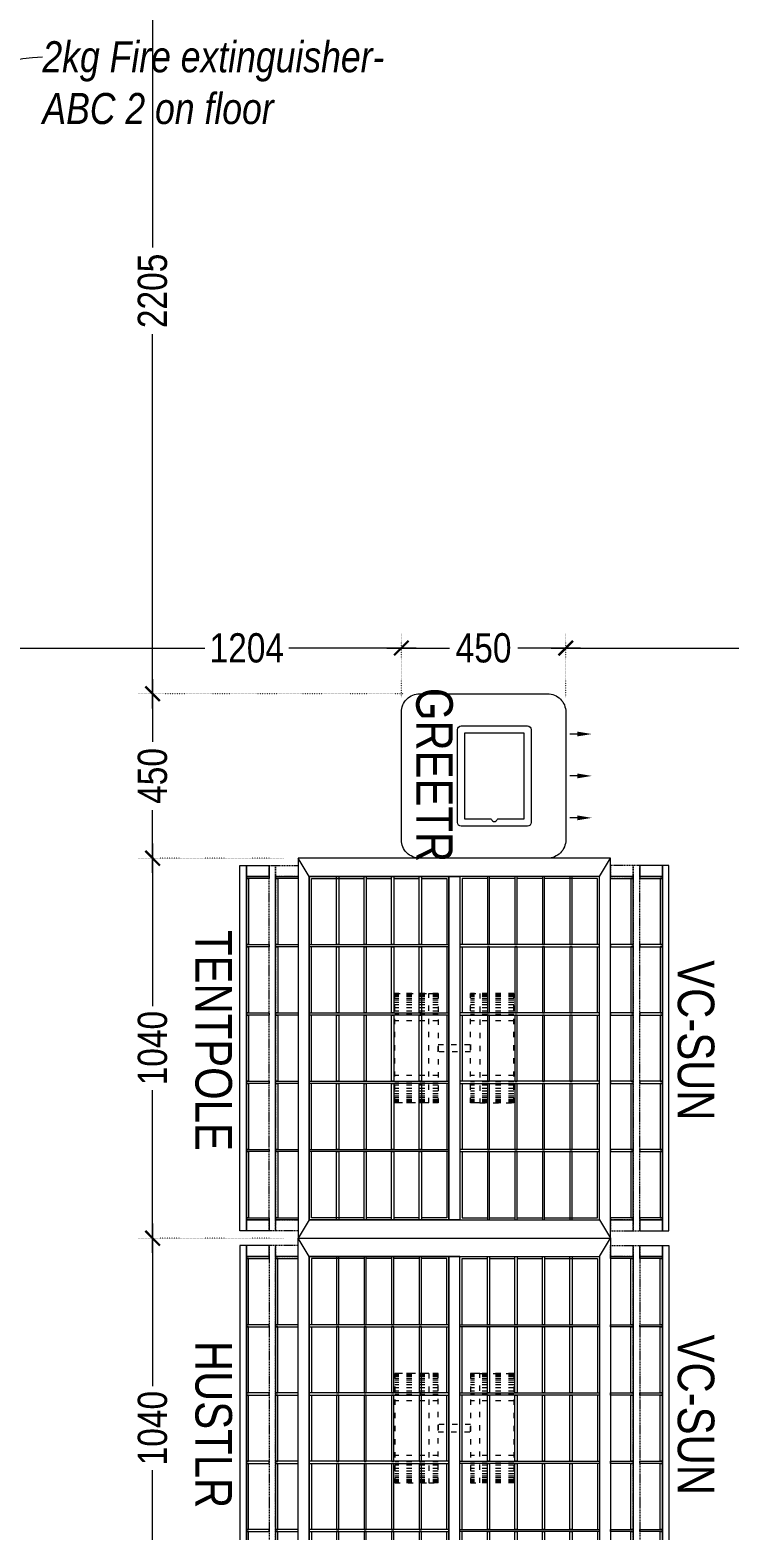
# Model space of a CAD drawing. Header units: millimetres. Extents: x -49972 to -35289, y -2918842 to -2908283.
# Drawn here: x -47291 to -45377, y -2916454 to -2912349 of the extents above; entities that cross this region are included whole.
import ezdxf
from ezdxf import colors
from ezdxf.entities.mleader import LeaderData, LeaderLine
from ezdxf.math import Vec2, Vec3

# ---------------------------------------------------------------- set-up
doc = ezdxf.new("R2010")
doc.units = ezdxf.units.MM
doc.header["$LTSCALE"] = 12
doc.header["$MEASUREMENT"] = 0
doc.header["$PDMODE"] = 3
for name, pattern in [('a_p6_plan_L18$0$HIDDEN', [0.375, 0.25, -0.125]), ('ACAD_ISO03W100', [30, 12, -18]), ('DOT2', [0.125, 0, -0.125])]:
    doc.linetypes.add(name, pattern=pattern)
doc.layers.get('0').update_dxf_attribs({"lineweight": 25})
for name, color, linetype, lineweight in [('LENS-DIM', 252, 'Continuous', 5), ('LENS-TEXT', 31, 'Continuous', 5), ('LENS_DIMENSION', 193, 'Continuous', 0), ('LENS_TEXT', 31, 'Continuous', 5), ('LK-FF&E FLOOR', 1, 'Continuous', 9), ('LN-ELEVATION-1', 81, 'Continuous', 13), ('LN-ELEVATION-2', 103, 'Continuous', 20), ('LN-ELEVATION-3', 125, 'a_p6_plan_L18$0$HIDDEN', 18), ('LN-ELEVATION-4', 145, 'Continuous', 13), ('LN-ELEVATION-5', 167, 'Continuous', 5)]:
    doc.layers.add(name, color=color, linetype=linetype, lineweight=lineweight)
doc.styles.add('LK TXT', font='Gill Sans MT Condensed Regular.ttf')
doc.styles.get("Standard").update_dxf_attribs({"font": 'Arial Narrow.ttf'})
doc.dimstyles.new('Working', dxfattribs={"dimscale": 0.8, "dimtxt": 100, "dimasz": 50, "dimexe": 50, "dimexo": 50, "dimgap": 25, "dimtad": 0, "dimdec": 0, "dimzin": 0, "dimdsep": 46, "dimtxsty": 'Standard', "dimblk": 'ARCHTICK', "dimcen": 0, "dimdle": 50, "dimclrd": 250, "dimclre": 8, "dimclrt": 7, "dimadec": 0, "dimazin": 0, "dimtfac": 1, "dimtdec": 0, "dimtofl": 0, "dimtmove": 1, "dimatfit": 3, "dimfxl": 3, "dimtolj": 1, "dimlwd": 5, "dimlwe": 0, "dimarcsym": 0})

# ---------------------------------------------------------------- blocks, each defined once
blk = doc.blocks.new('ffgd')
at = {"layer": 'LN-ELEVATION-4', "linetype": 'ACAD_ISO03W100', "ltscale": 0.1}
blk.add_lwpolyline([(0, 47.3), (0, -41.5), (-20, -41.5), (-20, 47.3)], close=True, dxfattribs=at)
at = {"layer": 'LN-ELEVATION-5', "linetype": 'ACAD_ISO03W100', "ltscale": 0.1}
for p, q in [((-159.9, 165.7), (-159.9, 47.3)), ((-159.7, 165.7), (-159.7, 47.3)), ((-159.4, 165.7), (-159.4, 47.3)), ((-159, 165.7), (-159, 47.3)), ((-158.5, 165.7), (-158.5, 47.3)), ((-157.9, 165.7), (-157.9, 47.3)), ((-157.1, 165.7), (-157.1, 47.3)), ((-156.1, 165.7), (-156.1, 47.3)), ((-154.1, 165.7), (-154.1, 47.3)), ((-151.1, 165.7), (-151.1, 47.3)), ((-146.1, 165.7), (-146.1, 47.3)), ((-141.1, 165.7), (-141.1, 47.3)), ((-135.1, 165.7), (-135.1, 47.3)), ((-128.1, 165.7), (-128.1, 47.3)), ((-120.1, 165.7), (-120.1, 47.3)), ((-111.1, 165.7), (-111.1, 47.3)), ((-102.1, 165.7), (-102.1, 47.3)), ((-85, 165.7), (-85, 47.3)), ((65, 165.7), (65, 47.3)), ((82.1, 165.7), (82.1, 47.3)), ((91.1, 165.7), (91.1, 47.3)), ((100.1, 165.7), (100.1, 47.3)), ((108.1, 165.7), (108.1, 47.3)), ((115.1, 165.7), (115.1, 47.3)), ((121.1, 165.7), (121.1, 47.3)), ((126.1, 165.7), (126.1, 47.3)), ((131.1, 165.7), (131.1, 47.3)), ((134.1, 165.7), (134.1, 47.3)), ((136.1, 165.7), (136.1, 47.3)), ((137.1, 165.7), (137.1, 47.3)), ((137.9, 165.7), (137.9, 47.3)), ((138.5, 165.7), (138.5, 47.3)), ((139, 165.7), (139, 47.3)), ((139.4, 165.7), (139.4, 47.3)), ((139.7, 165.7), (139.7, 47.3)), ((139.9, 165.7), (139.9, 47.3)), ((-159.9, -41.5), (-159.9, -159.9)), ((-159.7, -41.5), (-159.7, -159.9)), ((-159.4, -41.5), (-159.4, -159.9)), ((-159, -41.5), (-159, -159.9)), ((-158.5, -41.5), (-158.5, -159.9)), ((-157.9, -41.5), (-157.9, -159.9)), ((-157.1, -41.5), (-157.1, -159.9)), ((-156.1, -41.5), (-156.1, -159.9)), ((-154.1, -41.5), (-154.1, -159.9)), ((-151.1, -41.5), (-151.1, -159.9)), ((-146.1, -41.5), (-146.1, -159.9)), ((-141.1, -41.5), (-141.1, -159.9)), ((-135.1, -41.5), (-135.1, -159.9)), ((-128.1, -41.5), (-128.1, -159.9)), ((-120.1, -41.5), (-120.1, -159.9)), ((-111.1, -41.5), (-111.1, -159.9)), ((-102.1, -41.5), (-102.1, -159.9)), ((-85, -41.5), (-85, -159.9)), ((65, -41.5), (65, -159.9)), ((82.1, -41.5), (82.1, -159.9)), ((91.1, -41.5), (91.1, -159.9)), ((100.1, -41.5), (100.1, -159.9)), ((108.1, -41.5), (108.1, -159.9)), ((115.1, -41.5), (115.1, -159.9)), ((121.1, -41.5), (121.1, -159.9)), ((126.1, -41.5), (126.1, -159.9)), ((131.1, -41.5), (131.1, -159.9)), ((134.1, -41.5), (134.1, -159.9)), ((136.1, -41.5), (136.1, -159.9)), ((137.1, -41.5), (137.1, -159.9)), ((137.9, -41.5), (137.9, -159.9)), ((138.5, -41.5), (138.5, -159.9)), ((139, -41.5), (139, -159.9)), ((139.4, -41.5), (139.4, -159.9)), ((139.7, -41.5), (139.7, -159.9)), ((139.9, -41.5), (139.9, -159.9))]:
    blk.add_line(p, q, dxfattribs=at)
for points in [[(140, 73), (140, 165.7), (-160, 165.7), (-160, 73)], [(140, -67.1), (140, -159.9), (-160, -159.9), (-160, -67.1)]]:
    blk.add_lwpolyline(points, dxfattribs=at)
for points in [[(140, 73), (140, 47.3), (-160, 47.3), (-160, 73)], [(140, -41.5), (140, -67.1), (-160, -67.1), (-160, -41.5)]]:
    blk.add_lwpolyline(points, close=True, dxfattribs=at)
blk = doc.blocks.new('EURO 1040 x 1175')
at = {"layer": 'LN-ELEVATION-1'}
for points in [[(-470, -327.4), (470, -327.4), (470, 467.6), (-470, 467.6)], [(-470, 85.1), (470, 85.1), (470, 467.6), (-470, 467.6)], [(-283.2, 85.1), (-277.2, 85.1), (-277.2, 467.6), (-283.2, 467.6)], [(-96.4, 85.1), (-90.4, 85.1), (-90.4, 467.6), (-96.4, 467.6)], [(90.4, 85.1), (96.4, 85.1), (96.4, 467.6), (90.4, 467.6)], [(277.2, 85.1), (283.2, 85.1), (283.2, 467.6), (277.2, 467.6)], [(-470, 386.6), (-283.2, 386.6), (-283.2, 392.6), (-470, 392.6)], [(-277.2, 386.6), (-96.4, 386.6), (-96.4, 392.6), (-277.2, 392.6)], [(-90.4, 386.6), (90.4, 386.6), (90.4, 392.6), (-90.4, 392.6)], [(96.4, 386.6), (277.2, 386.6), (277.2, 392.6), (96.4, 392.6)], [(283.2, 386.6), (470, 386.6), (470, 392.6), (283.2, 392.6)], [(-470, 311.2), (-283.2, 311.2), (-283.2, 317.2), (-470, 317.2)], [(-277.2, 311.2), (-96.4, 311.2), (-96.4, 317.2), (-277.2, 317.2)], [(-90.4, 311.2), (90.4, 311.2), (90.4, 317.2), (-90.4, 317.2)], [(96.4, 311.2), (277.2, 311.2), (277.2, 317.2), (96.4, 317.2)], [(283.2, 311.2), (470, 311.2), (470, 317.2), (283.2, 317.2)], [(-470, 235.8), (-283.2, 235.8), (-283.2, 241.8), (-470, 241.8)], [(-277.2, 235.8), (-96.4, 235.8), (-96.4, 241.8), (-277.2, 241.8)], [(-90.4, 235.8), (90.4, 235.8), (90.4, 241.8), (-90.4, 241.8)], [(96.4, 235.8), (277.2, 235.8), (277.2, 241.8), (96.4, 241.8)], [(283.2, 235.8), (470, 235.8), (470, 241.8), (283.2, 241.8)], [(-470, 160.4), (-283.2, 160.4), (-283.2, 166.4), (-470, 166.4)], [(-277.2, 160.4), (-96.4, 160.4), (-96.4, 166.4), (-277.2, 166.4)], [(-90.4, 160.4), (90.4, 160.4), (90.4, 166.4), (-90.4, 166.4)], [(96.4, 160.4), (277.2, 160.4), (277.2, 166.4), (96.4, 166.4)], [(283.2, 160.4), (470, 160.4), (470, 166.4), (283.2, 166.4)], [(-470, 85.1), (470, 85.1), (470, 55.1), (-470, 55.1)], [(-470, 55.1), (470, 55.1), (470, -327.4), (-470, -327.4)], [(-283.2, 55.1), (-277.2, 55.1), (-277.2, -327.4), (-283.2, -327.4)], [(-96.4, 55.1), (-90.4, 55.1), (-90.4, -327.4), (-96.4, -327.4)], [(90.4, 55.1), (96.4, 55.1), (96.4, -327.4), (90.4, -327.4)], [(277.2, 55.1), (283.2, 55.1), (283.2, -327.4), (277.2, -327.4)], [(-470, -20.3), (-283.2, -20.3), (-283.2, -26.3), (-470, -26.3)], [(-277.2, -20.3), (-96.4, -20.3), (-96.4, -26.3), (-277.2, -26.3)], [(-90.4, -20.3), (90.4, -20.3), (90.4, -26.3), (-90.4, -26.3)], [(96.4, -20.3), (277.2, -20.3), (277.2, -26.3), (96.4, -26.3)], [(283.2, -20.3), (470, -20.3), (470, -26.3), (283.2, -26.3)], [(-470, -95.7), (-283.2, -95.7), (-283.2, -101.7), (-470, -101.7)], [(-277.2, -95.7), (-96.4, -95.7), (-96.4, -101.7), (-277.2, -101.7)], [(-90.4, -95.7), (90.4, -95.7), (90.4, -101.7), (-90.4, -101.7)], [(96.4, -95.7), (277.2, -95.7), (277.2, -101.7), (96.4, -101.7)], [(283.2, -95.7), (470, -95.7), (470, -101.7), (283.2, -101.7)], [(-470, -171.1), (-283.2, -171.1), (-283.2, -177.1), (-470, -177.1)], [(-277.2, -171.1), (-96.4, -171.1), (-96.4, -177.1), (-277.2, -177.1)], [(-90.4, -171.1), (90.4, -171.1), (90.4, -177.1), (-90.4, -177.1)], [(96.4, -171.1), (277.2, -171.1), (277.2, -177.1), (96.4, -177.1)], [(283.2, -171.1), (470, -171.1), (470, -177.1), (283.2, -177.1)], [(-470, -246.4), (-283.2, -246.4), (-283.2, -252.4), (-470, -252.4)], [(-277.2, -246.4), (-96.4, -246.4), (-96.4, -252.4), (-277.2, -252.4)], [(-90.4, -246.4), (90.4, -246.4), (90.4, -252.4), (-90.4, -252.4)], [(96.4, -246.4), (277.2, -246.4), (277.2, -252.4), (96.4, -252.4)], [(283.2, -246.4), (470, -246.4), (470, -252.4), (283.2, -252.4)]]:
    blk.add_lwpolyline(points, close=True, dxfattribs=at)
for points in [[(-283.2, 461.6), (-464, 461.6), (-464, 317.2)], [(-96.4, 461.6), (-277.2, 461.6)], [(90.4, 461.6), (-90.4, 461.6)], [(277.2, 461.6), (96.4, 461.6)], [(464, 317.2), (464, 461.6), (283.2, 461.6)], [(-464, 311.2), (-464, 241.8)], [(464, 241.8), (464, 311.2)], [(-464, 235.8), (-464, 166.4)], [(464, 166.4), (464, 235.8)], [(-464, 160.4), (-464, 91.1), (-283.2, 91.1)], [(283.2, 91.1), (464, 91.1), (464, 160.4)], [(-277.2, 91.1), (-96.4, 91.1)], [(-90.4, 91.1), (90.4, 91.1)], [(96.4, 91.1), (277.2, 91.1)], [(-464, -20.3), (-464, 49.1), (-283.2, 49.1)], [(-277.2, 49.1), (-96.4, 49.1)], [(-90.4, 49.1), (90.4, 49.1)], [(96.4, 49.1), (277.2, 49.1)], [(283.2, 49.1), (464, 49.1), (464, -20.3)], [(-464, -95.7), (-464, -26.3)], [(464, -26.3), (464, -95.7)], [(-464, -171.1), (-464, -101.7)], [(464, -101.7), (464, -171.1)], [(-283.2, -321.4), (-464, -321.4), (-464, -177.1)], [(464, -177.1), (464, -321.4), (283.2, -321.4)], [(-96.4, -321.4), (-277.2, -321.4)], [(90.4, -321.4), (-90.4, -321.4)], [(277.2, -321.4), (96.4, -321.4)]]:
    blk.add_lwpolyline(points, dxfattribs=at)
at = {"layer": 'LN-ELEVATION-2'}
blk.add_lwpolyline([(-520, -357.4), (520, -357.4), (520, 497.6), (-520, 497.6)], close=True, dxfattribs=at)
for points in [[(-470, 467.6), (-520, 497.6)], [(470, 467.6), (520, 497.6)], [(-470, -327.4), (-520, -357.4)], [(470, -327.4), (520, -357.4)]]:
    blk.add_lwpolyline(points, dxfattribs=at)
at = {"layer": 'LN-ELEVATION-3'}
for points in [[(-500, 559.6), (500, 559.6), (500, 577.6), (-500, 577.6)], [(-500, 497.6), (-470, 497.6), (-470, 559.6), (-500, 559.6)], [(470, 497.6), (500, 497.6), (500, 559.6), (470, 559.6)], [(-500, -357.4), (-470, -357.4), (-470, -419.4), (-500, -419.4)], [(470, -357.4), (500, -357.4), (500, -419.4), (470, -419.4)], [(-500, -419.4), (500, -419.4), (500, -437.4), (-500, -437.4)]]:
    blk.add_lwpolyline(points, close=True, dxfattribs=at)
at = {"layer": 'LN-ELEVATION-4'}
for points in [[(-500, 639.6), (500, 639.6), (500, 657.6), (-500, 657.6)], [(-500, 577.6), (-470, 577.6), (-470, 639.6), (-500, 639.6)], [(470, 577.6), (500, 577.6), (500, 639.6), (470, 639.6)], [(-470, 497.6), (-464, 497.6), (-464, 559.6), (-470, 559.6)], [(-464, 553.6), (-283.2, 553.6), (-283.2, 559.6), (-464, 559.6)], [(-283.2, 497.6), (-277.2, 497.6), (-277.2, 559.6), (-283.2, 559.6)], [(-277.2, 553.6), (-96.4, 553.6), (-96.4, 559.6), (-277.2, 559.6)], [(-96.4, 497.6), (-90.4, 497.6), (-90.4, 559.6), (-96.4, 559.6)], [(-90.4, 553.6), (90.4, 553.6), (90.4, 559.6), (-90.4, 559.6)], [(90.4, 497.6), (96.4, 497.6), (96.4, 559.6), (90.4, 559.6)], [(96.4, 553.6), (277.2, 553.6), (277.2, 559.6), (96.4, 559.6)], [(277.2, 497.6), (283.2, 497.6), (283.2, 559.6), (277.2, 559.6)], [(283.2, 553.6), (464, 553.6), (464, 559.6), (283.2, 559.6)], [(464, 497.6), (470, 497.6), (470, 559.6), (464, 559.6)], [(-470, -357.4), (-464, -357.4), (-464, -419.4), (-470, -419.4)], [(-283.2, -357.4), (-277.2, -357.4), (-277.2, -419.4), (-283.2, -419.4)], [(-96.4, -357.4), (-90.4, -357.4), (-90.4, -419.4), (-96.4, -419.4)], [(90.4, -357.4), (96.4, -357.4), (96.4, -419.4), (90.4, -419.4)], [(277.2, -357.4), (283.2, -357.4), (283.2, -419.4), (277.2, -419.4)], [(464, -357.4), (470, -357.4), (470, -419.4), (464, -419.4)], [(-500, -437.4), (-470, -437.4), (-470, -499.4), (-500, -499.4)], [(-464, -413.4), (-283.2, -413.4), (-283.2, -419.4), (-464, -419.4)], [(-277.2, -413.4), (-96.4, -413.4), (-96.4, -419.4), (-277.2, -419.4)], [(-90.4, -413.4), (90.4, -413.4), (90.4, -419.4), (-90.4, -419.4)], [(96.4, -413.4), (277.2, -413.4), (277.2, -419.4), (96.4, -419.4)], [(283.2, -413.4), (464, -413.4), (464, -419.4), (283.2, -419.4)], [(470, -437.4), (500, -437.4), (500, -499.4), (470, -499.4)], [(-500, -499.4), (500, -499.4), (500, -517.4), (-500, -517.4)]]:
    blk.add_lwpolyline(points, close=True, dxfattribs=at)
at = {"layer": 'LN-ELEVATION-5'}
for points in [[(-470, 577.6), (-464, 577.6), (-464, 639.6), (-470, 639.6)], [(-464, 633.6), (-283.2, 633.6), (-283.2, 639.6), (-464, 639.6)], [(-283.2, 577.6), (-277.2, 577.6), (-277.2, 639.6), (-283.2, 639.6)], [(-277.2, 633.6), (-96.4, 633.6), (-96.4, 639.6), (-277.2, 639.6)], [(-96.4, 577.6), (-90.4, 577.6), (-90.4, 639.6), (-96.4, 639.6)], [(-90.4, 633.6), (90.4, 633.6), (90.4, 639.6), (-90.4, 639.6)], [(90.4, 577.6), (96.4, 577.6), (96.4, 639.6), (90.4, 639.6)], [(96.4, 633.6), (277.2, 633.6), (277.2, 639.6), (96.4, 639.6)], [(277.2, 577.6), (283.2, 577.6), (283.2, 639.6), (277.2, 639.6)], [(283.2, 633.6), (464, 633.6), (464, 639.6), (283.2, 639.6)], [(464, 577.6), (470, 577.6), (470, 639.6), (464, 639.6)], [(-470, -437.4), (-464, -437.4), (-464, -499.4), (-470, -499.4)], [(-283.2, -437.4), (-277.2, -437.4), (-277.2, -499.4), (-283.2, -499.4)], [(-96.4, -437.4), (-90.4, -437.4), (-90.4, -499.4), (-96.4, -499.4)], [(90.4, -437.4), (96.4, -437.4), (96.4, -499.4), (90.4, -499.4)], [(277.2, -437.4), (283.2, -437.4), (283.2, -499.4), (277.2, -499.4)], [(464, -437.4), (470, -437.4), (470, -499.4), (464, -499.4)], [(-464, -493.4), (-283.2, -493.4), (-283.2, -499.4), (-464, -499.4)], [(-277.2, -493.4), (-96.4, -493.4), (-96.4, -499.4), (-277.2, -499.4)], [(-90.4, -493.4), (90.4, -493.4), (90.4, -499.4), (-90.4, -499.4)], [(96.4, -493.4), (277.2, -493.4), (277.2, -499.4), (96.4, -499.4)], [(283.2, -493.4), (464, -493.4), (464, -499.4), (283.2, -499.4)]]:
    blk.add_lwpolyline(points, close=True, dxfattribs=at)
at = {"layer": 'LENS-DIM'}
blk.add_blockref('ffgd', (10, 67.1), dxfattribs=at)
blk = doc.blocks.new('GREETR 450x450')
at = {"layer": 'LN-ELEVATION-1', "linetype": 'ByBlock', "lineweight": -2}
for p, q in [((481.3, 339.7), (461, 339.7)), ((481.3, 225), (461, 225)), ((481.3, 110.3), (461, 110.3))]:
    blk.add_line(p, q, dxfattribs=at)
at = {"layer": 'LN-ELEVATION-1'}
for points in [[(355.5, 98.3), (355.5, 352.3, 0.414214), (345.5, 362.3), (163.5, 362.3, 0.414214), (153.5, 352.3), (153.5, 98.3, 0.414214), (163.5, 88.3), (345.5, 88.3, 0.414214)], [(264, 342.8), (336.5, 342.8), (336.5, 107.8), (172.5, 107.8), (172.5, 342.8), (245, 342.8, 0.327538), (246.9, 344.2, -0.733799), (262.1, 344.2, 0.327538)]]:
    blk.add_lwpolyline(points, format="xyb", close=True, dxfattribs=at)
at = {"layer": 'LN-ELEVATION-1', "linetype": 'ByBlock', "lineweight": -2}
for points in [[(481.3, 346.4), (481.3, 333.1), (521.3, 339.7)], [(481.3, 231.7), (481.3, 218.3), (521.3, 225)], [(481.3, 116.9), (481.3, 103.6), (521.3, 110.3)]]:
    blk.add_solid(points, dxfattribs=at)
at = {"layer": 'LN-ELEVATION-2'}
blk.add_lwpolyline([(50, 0), (400, 0, 0.414214), (450, 50), (450, 400, 0.414214), (400, 450), (50, 450, 0.414214), (0, 400), (0, 50, 0.414214)], format="xyb", close=True, dxfattribs=at)
blk = doc.blocks.new('_ArchTick')
at = {"const_width": 0.15}
blk.add_lwpolyline([(-0.5, -0.5), (0.5, 0.5)], dxfattribs=at)
blk = doc.blocks.new('*D149')
at = {"layer": 'Defpoints', "color": 0, "transparency": 16777216}
for p in [(-46556.7, -2914615.7), (-46955.5, -2915655.7), (-46556.7, -2915655.7)]:
    blk.add_point(p, dxfattribs=at)
at = {"layer": 'LENS_DIMENSION', "color": 8, "lineweight": 5, "transparency": 16777216}
for p, q in [((-46955.5, -2914575.7), (-46955.5, -2915021)), ((-46955.5, -2915695.7), (-46955.5, -2915250.5))]:
    blk.add_line(p, q, dxfattribs=at)
at = {"layer": 'LENS_DIMENSION', "color": 8, "linetype": 'DOT2', "lineweight": 0, "transparency": 16777216}
for p, q in [((-46596.7, -2914615.7), (-46995.5, -2914615.7)), ((-46596.7, -2915655.7), (-46995.5, -2915655.7))]:
    blk.add_line(p, q, dxfattribs=at)
at = {"layer": 'LENS_DIMENSION', "color": 8, "lineweight": 5, "transparency": 16777216, "xscale": 40, "yscale": 40, "zscale": 40}
for p, rotation in [((-46955.5, -2914615.7), 90), ((-46955.5, -2915655.7), 270)]:
    blk.add_blockref('_ArchTick', p, dxfattribs=dict(at, rotation=rotation))
at = {"layer": 'LENS_DIMENSION', "color": 0, "transparency": 16777216, "insert": (-46955.5, -2915135.7), "char_height": 80, "attachment_point": 5, "rotation": 90}
blk.add_mtext('\\A1;1040', dxfattribs=at)
blk = doc.blocks.new('*D150')
at = {"layer": 'Defpoints', "color": 0, "transparency": 16777216}
for p in [(-46556.7, -2915655.7), (-46955.5, -2916695.7), (-46556.7, -2916695.7)]:
    blk.add_point(p, dxfattribs=at)
at = {"layer": 'LENS_DIMENSION', "color": 8, "lineweight": 5, "transparency": 16777216}
for p, q in [((-46955.5, -2915615.7), (-46955.5, -2916061)), ((-46955.5, -2916735.7), (-46955.5, -2916290.5))]:
    blk.add_line(p, q, dxfattribs=at)
at = {"layer": 'LENS_DIMENSION', "color": 8, "linetype": 'DOT2', "lineweight": 0, "transparency": 16777216}
for p, q in [((-46596.7, -2915655.7), (-46995.5, -2915655.7)), ((-46596.7, -2916695.7), (-46995.5, -2916695.7))]:
    blk.add_line(p, q, dxfattribs=at)
at = {"layer": 'LENS_DIMENSION', "color": 8, "lineweight": 5, "transparency": 16777216, "xscale": 40, "yscale": 40, "zscale": 40}
for p, rotation in [((-46955.5, -2915655.7), 90), ((-46955.5, -2916695.7), 270)]:
    blk.add_blockref('_ArchTick', p, dxfattribs=dict(at, rotation=rotation))
at = {"layer": 'LENS_DIMENSION', "color": 0, "transparency": 16777216, "insert": (-46955.5, -2916175.7), "char_height": 80, "attachment_point": 5, "rotation": 90}
blk.add_mtext('\\A1;1040', dxfattribs=at)
blk = doc.blocks.new('*D163')
at = {"layer": 'Defpoints', "color": 0, "transparency": 16777216}
for p in [(-46955.5, -2914165.9), (-46228.5, -2914165.9), (-46556.7, -2914615.7)]:
    blk.add_point(p, dxfattribs=at)
at = {"layer": 'LENS_DIMENSION', "color": 8, "lineweight": 5, "transparency": 16777216}
for p, q in [((-46955.5, -2914125.9), (-46955.5, -2914297.2)), ((-46955.5, -2914655.7), (-46955.5, -2914484.5))]:
    blk.add_line(p, q, dxfattribs=at)
at = {"layer": 'LENS_DIMENSION', "color": 8, "linetype": 'DOT2', "lineweight": 0, "transparency": 16777216}
for p, q in [((-46268.5, -2914165.9), (-46995.5, -2914165.9)), ((-46596.7, -2914615.7), (-46995.5, -2914615.7))]:
    blk.add_line(p, q, dxfattribs=at)
at = {"layer": 'LENS_DIMENSION', "color": 8, "lineweight": 5, "transparency": 16777216, "xscale": 40, "yscale": 40, "zscale": 40}
for p, rotation in [((-46955.5, -2914165.9), 90), ((-46955.5, -2914615.7), 270)]:
    blk.add_blockref('_ArchTick', p, dxfattribs=dict(at, rotation=rotation))
at = {"layer": 'LENS_DIMENSION', "color": 0, "transparency": 16777216, "insert": (-46955.5, -2914390.8), "char_height": 80, "attachment_point": 5, "rotation": 90}
blk.add_mtext('\\A1;450', dxfattribs=at)
blk = doc.blocks.new('*D164')
at = {"layer": 'Defpoints', "color": 0, "transparency": 16777216}
for p in [(-46955.5, -2911960.7), (-46836.2, -2911960.7), (-46228.5, -2914165.9)]:
    blk.add_point(p, dxfattribs=at)
at = {"layer": 'LENS_DIMENSION', "color": 8, "lineweight": 5, "transparency": 16777216}
for p, q in [((-46955.5, -2911920.7), (-46955.5, -2912944.6)), ((-46955.5, -2914205.9), (-46955.5, -2913182.1))]:
    blk.add_line(p, q, dxfattribs=at)
at = {"layer": 'LENS_DIMENSION', "color": 8, "linetype": 'DOT2', "lineweight": 0, "transparency": 16777216}
for p, q in [((-46876.2, -2911960.7), (-46995.5, -2911960.7)), ((-46268.5, -2914165.9), (-46995.5, -2914165.9))]:
    blk.add_line(p, q, dxfattribs=at)
at = {"layer": 'LENS_DIMENSION', "color": 8, "lineweight": 5, "transparency": 16777216, "xscale": 40, "yscale": 40, "zscale": 40}
for p, rotation in [((-46955.5, -2911960.7), 90), ((-46955.5, -2914165.9), 270)]:
    blk.add_blockref('_ArchTick', p, dxfattribs=dict(at, rotation=rotation))
at = {"layer": 'LENS_DIMENSION', "color": 0, "transparency": 16777216, "insert": (-46955.5, -2913063.3), "char_height": 80, "attachment_point": 5, "rotation": 90}
blk.add_mtext('\\A1;2205', dxfattribs=at)
blk = doc.blocks.new('*D171')
at = {"layer": 'Defpoints', "color": 0, "transparency": 16777216}
for p in [(-45824.3, -2914040.7), (-46274.3, -2914215.7), (-45824.3, -2914215.7)]:
    blk.add_point(p, dxfattribs=at)
at = {"layer": 'LENS_DIMENSION', "color": 8, "linetype": 'DOT2', "lineweight": 0, "transparency": 16777216}
for p, q in [((-46274.3, -2914175.7), (-46274.3, -2914000.7)), ((-45824.3, -2914175.7), (-45824.3, -2914000.7))]:
    blk.add_line(p, q, dxfattribs=at)
at = {"layer": 'LENS_DIMENSION', "color": 8, "lineweight": 5, "transparency": 16777216}
for p, q in [((-46314.3, -2914040.7), (-46143, -2914040.7)), ((-45784.3, -2914040.7), (-45955.6, -2914040.7))]:
    blk.add_line(p, q, dxfattribs=at)
at = {"layer": 'LENS_DIMENSION', "color": 8, "lineweight": 5, "transparency": 16777216, "xscale": 40, "yscale": 40, "zscale": 40, "rotation": 180}
blk.add_blockref('_ArchTick', (-46274.3, -2914040.7), dxfattribs=at)
at = {"layer": 'LENS_DIMENSION', "color": 8, "lineweight": 5, "transparency": 16777216, "xscale": 40, "yscale": 40, "zscale": 40}
blk.add_blockref('_ArchTick', (-45824.3, -2914040.7), dxfattribs=at)
at = {"layer": 'LENS_DIMENSION', "color": 0, "transparency": 16777216, "insert": (-46049.3, -2914040.7), "char_height": 80, "attachment_point": 5}
blk.add_mtext('\\A1;450', dxfattribs=at)
blk = doc.blocks.new('*D172')
at = {"layer": 'Defpoints', "color": 0, "transparency": 16777216}
for p in [(-47478.5, -2913479.5), (-47478.5, -2914040.7), (-46274.3, -2914215.7)]:
    blk.add_point(p, dxfattribs=at)
at = {"layer": 'LENS_DIMENSION', "color": 8, "linetype": 'DOT2', "lineweight": 0, "transparency": 16777216}
for p, q in [((-47478.5, -2913519.5), (-47478.5, -2914080.7)), ((-46274.3, -2914175.7), (-46274.3, -2914000.7))]:
    blk.add_line(p, q, dxfattribs=at)
at = {"layer": 'LENS_DIMENSION', "color": 8, "lineweight": 5, "transparency": 16777216}
for p, q in [((-47518.5, -2914040.7), (-46812.3, -2914040.7)), ((-46234.3, -2914040.7), (-46582.7, -2914040.7))]:
    blk.add_line(p, q, dxfattribs=at)
at = {"layer": 'LENS_DIMENSION', "color": 8, "lineweight": 5, "transparency": 16777216, "xscale": 40, "yscale": 40, "zscale": 40, "rotation": 180}
blk.add_blockref('_ArchTick', (-47478.5, -2914040.7), dxfattribs=at)
at = {"layer": 'LENS_DIMENSION', "color": 8, "lineweight": 5, "transparency": 16777216, "xscale": 40, "yscale": 40, "zscale": 40}
blk.add_blockref('_ArchTick', (-46274.3, -2914040.7), dxfattribs=at)
at = {"layer": 'LENS_DIMENSION', "color": 0, "transparency": 16777216, "insert": (-46697.5, -2914040.7), "char_height": 80, "attachment_point": 5}
blk.add_mtext('\\A1;1204', dxfattribs=at)
blk = doc.blocks.new('*D173')
at = {"layer": 'Defpoints', "color": 0, "transparency": 16777216}
for p in [(-44341.7, -2914040.7), (-44341.7, -2914111.2), (-45824.3, -2914215.7)]:
    blk.add_point(p, dxfattribs=at)
at = {"layer": 'LENS_DIMENSION', "color": 8, "linetype": 'DOT2', "lineweight": 0, "transparency": 16777216}
for p, q in [((-45824.3, -2914175.7), (-45824.3, -2914000.7)), ((-44341.7, -2914071.2), (-44341.7, -2914000.7))]:
    blk.add_line(p, q, dxfattribs=at)
at = {"layer": 'LENS_DIMENSION', "color": 8, "lineweight": 5, "transparency": 16777216}
for p, q in [((-45864.3, -2914040.7), (-45197.9, -2914040.7)), ((-44301.7, -2914040.7), (-44968.1, -2914040.7))]:
    blk.add_line(p, q, dxfattribs=at)
at = {"layer": 'LENS_DIMENSION', "color": 8, "lineweight": 5, "transparency": 16777216, "xscale": 40, "yscale": 40, "zscale": 40, "rotation": 180}
blk.add_blockref('_ArchTick', (-45824.3, -2914040.7), dxfattribs=at)
at = {"layer": 'LENS_DIMENSION', "color": 8, "lineweight": 5, "transparency": 16777216, "xscale": 40, "yscale": 40, "zscale": 40}
blk.add_blockref('_ArchTick', (-44341.7, -2914040.7), dxfattribs=at)
at = {"layer": 'LENS_DIMENSION', "color": 0, "transparency": 16777216, "insert": (-45083, -2914040.7), "char_height": 80, "attachment_point": 5}
blk.add_mtext('\\A1;1483', dxfattribs=at)

msp = doc.modelspace()

# ---------------------------------------------------------------- block references
at = {"layer": 'LK-FF&E FLOOR', "xscale": -1}
for name, p, rotation in [('GREETR 450x450', (-46274.3, -2914165.7), 180), ('EURO 1040 x 1175', (-46199.3, -2916175.7), 269.9999999991141)]:
    msp.add_blockref(name, p, dxfattribs=dict(at, rotation=rotation))
at = {"layer": 'LK-FF&E FLOOR', "rotation": 270}
msp.add_blockref('EURO 1040 x 1175', (-46199.3, -2915135.7), dxfattribs=at)

# ---------------------------------------------------------------- texts
at = {"layer": 'LENS-TEXT', "linetype": 'Continuous', "ltscale": 3, "insert": (-46184.4, -2914388.2), "char_height": 100, "attachment_point": 5, "rotation": 270, "style": 'LK TXT'}
msp.add_mtext_dynamic_manual_height_columns('GREETR', width=353.056, gutter_width=0.5, heights=[0], dxfattribs=at)
at = {"layer": 'LENS-TEXT', "linetype": 'Continuous', "ltscale": 3, "char_height": 100, "width": 254.125, "attachment_point": 5, "rotation": 270, "style": 'LK TXT'}
for s, insert in [('TENTPOLE', (-46788.9, -2915114.5)), ('VC-SUN', (-45468.3, -2915114.5)), ('HUSTLR', (-46788.9, -2916165.8)), ('VC-SUN', (-45468.3, -2916139.1))]:
    msp.add_mtext(s, dxfattribs=dict(at, insert=insert))

# ---------------------------------------------------------------- dimensions: what is measured, and where the dimension line sits
at = {"layer": 'LENS_DIMENSION'}
for base, p1, p2, picture, middle in [((-46955.5, -2911960.7), (-46228.5, -2914165.9), (-46836.2, -2911960.7), '*D164', (-46955.5, -2913063.3)), ((-46955.5, -2914165.9), (-46556.7, -2914615.7), (-46228.5, -2914165.9), '*D163', (-46955.5, -2914390.8)), ((-46955.5, -2915655.7), (-46556.7, -2914615.7), (-46556.7, -2915655.7), '*D149', (-46955.5, -2915135.7)), ((-46955.5, -2916695.7), (-46556.7, -2915655.7), (-46556.7, -2916695.7), '*D150', (-46955.5, -2916175.7))]:
    dim = msp.add_linear_dim(base=base, p1=p1, p2=p2, angle=90, dimstyle='Working', override={"dimclrd": 8, "dimclrt": 0, "dimfxl": 25}, dxfattribs=at)
    dim.commit()
    dim.dimension.update_dxf_attribs({"geometry": picture, "text_midpoint": middle})
dim = msp.add_linear_dim(base=(-47478.5, -2914040.7), p1=(-46274.3, -2914215.7), p2=(-47478.5, -2913479.5), dimstyle='Working', override={"dimclrd": 8, "dimclrt": 0, "dimfxl": 25}, dxfattribs=at)
dim.commit()
dim.dimension.update_dxf_attribs({"geometry": '*D172', "text_midpoint": (-46697.5, -2914040.7), "dimtype": 128})
for base, p1, p2, picture, middle in [((-45824.3, -2914040.7), (-46274.3, -2914215.7), (-45824.3, -2914215.7), '*D171', (-46049.3, -2914040.7)), ((-44341.7, -2914040.7), (-45824.3, -2914215.7), (-44341.7, -2914111.2), '*D173', (-45083, -2914040.7))]:
    dim = msp.add_linear_dim(base=base, p1=p1, p2=p2, dimstyle='Working', override={"dimclrd": 8, "dimclrt": 0, "dimfxl": 25}, dxfattribs=at)
    dim.commit()
    dim.dimension.update_dxf_attribs({"geometry": picture, "text_midpoint": middle})

# ---------------------------------------------------------------- leaders
at = {"layer": 'LENS_TEXT', "color": 12, "linetype": 'Continuous', "ltscale": 2, "true_color": 0xdb0000}
ml = msp.add_multileader_mtext('Standard', dxfattribs=at)
ml.set_content('{\\fArial Narrow|b0|i1|c0|p34;\\C12;\\c194;2kg Fire extinguisher-\\PABC 2 on floor}', color=1)
ml.set_leader_properties(color=(219, 0, 0), linetype='ByLayer', lineweight=-1)
ml.build(insert=Vec2(0, 0))
ml.multileader.update_dxf_attribs({"leader_type": 2, "dogleg_length": 0.36, "arrow_head_size": 80})
ctx = ml.context
ctx.base_point, ctx.char_height, ctx.arrow_head_size, ctx.landing_gap_size, ctx.plane_origin = Vec3(-47257.3, -2912423.1), 85, 80, 0.09, Vec3(-57710.2, -2912069)
notes = []
notes.append((ctx, [(1, (1, 1, 0), (-47257.7, -2912423.1), (1, 0), 0.36, [(0, [(-48003.7, -2913029.6)], 0, [])])]))
ctx.mtext.insert, ctx.mtext.width, ctx.mtext.flow_direction = Vec3(-47257.2, -2912379.9), 1319.166, 5
for ctx, leaders in notes:
    for number, flags, end, landing, length, lines in leaders:
        leader = LeaderData()
        leader.index, (leader.has_last_leader_line, leader.has_dogleg_vector, leader.attachment_direction) = number, flags
        leader.last_leader_point, leader.dogleg_vector, leader.dogleg_length = Vec3(end), Vec3(landing), length
        for number, points, colour, breaks in lines:
            line = LeaderLine()
            line.index, line.vertices, line.color, line.breaks = number, Vec3.list(points), colors.encode_raw_color(colour), breaks
            leader.lines.append(line)
        ctx.leaders.append(leader)

doc.saveas('drawing.dxf')
